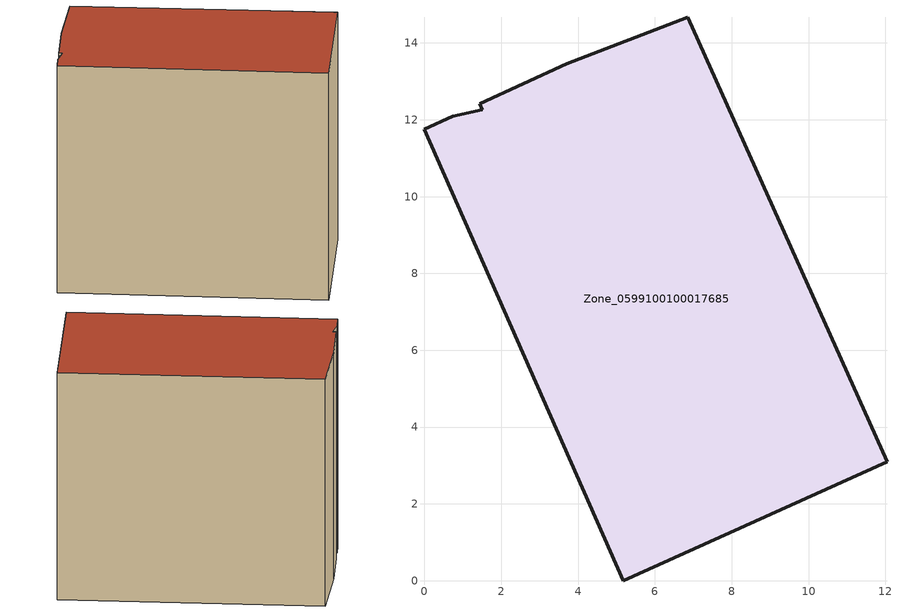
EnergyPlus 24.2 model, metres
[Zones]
Zone_0599100100017685
 floor ground (C_G): 1.44,12.42 3.7,13.46 6.86,14.67 12.04,3.1 5.17,0 0,11.76 0.73,12.09 1.51,12.26 z0
 wall outside (C_F): 5.17,0 12.04,3.1 6.86,14.67 3.7,13.46 1.44,12.42 1.51,12.26 0.73,12.09 0,11.76 5.17,0 z0:11.58
 roof outside (C_R): 3.7,13.46 1.44,12.42 1.51,12.26 0.73,12.09 0,11.76 5.17,0 12.04,3.1 6.86,14.67 z11.58
[BUILDING]
Pand.0599100100017685: North Axis=0; Terrain=City; Loads Convergence Tolerance Value=0.04; Temperature Convergence Tolerance Value=0.4; Solar Distribution=FullExterior; Maximum Number of Warmup Days=25; Minimum Number of Warmup Days=1
[Site:Location]
Rotterdam.The.Hague.AP_ZH_NLD Design_Conditions: Latitude=51.96; Longitude=4.45; Time Zone=1; Elevation=-4.5
[SITE:GROUNDTEMPERATURE:BUILDINGSURFACE]
18, 18, 18, 18, 18, 18, 18, 18, 18, 18, 18, 18
[MATERIAL] Thermal Absorptance=0.9; Solar Absorptance=0.7; Visible Absorptance=0.7
Name | Roughness | Thickness | Conductivity | Density | Specific Heat
G.D.2015-2018 | MediumSmooth | 0.15 | 0.0428571 | 540 | 1210
F.D.2015-2018 | Rough | 0.3 | 0.0666667 | 1920 | 840
R.D.2015-2018 | MediumRough | 0.2 | 0.0333333 | 1500 | 1000
[CONSTRUCTION]
C_G: G.D.2015-2018
C_F: F.D.2015-2018
C_R: R.D.2015-2018
[ZONE]
Zone_0599100100017685: Type=1; Multiplier=1; Ceiling Height=Autocalculate; Volume=Autocalculate; Floor Area=autocalculate; Part of Total Floor Area=Yes
[ZONEINFILTRATION:DESIGNFLOWRATE]
Infil_Zone_0599100100017685: Zone or ZoneList or Space or SpaceList=Zone_0599100100017685; Schedule=AlwaysOn; Design Flow Rate Calculation Method=Flow/Area; Flow Rate per Floor Area=0.0021; Constant Term Coefficient=1; Temperature Term Coefficient=0; Velocity Term Coefficient=0; Velocity Squared Term Coefficient=0
[HVACTEMPLATE:ZONE:IDEALLOADSAIRSYSTEM]
Zone_0599100100017685: Maximum Heating Supply Air Temperature=50; Minimum Cooling Supply Air Temperature=13; Maximum Heating Supply Air Humidity Ratio=0.0156; Minimum Cooling Supply Air Humidity Ratio=0.0077; Heating Limit=NoLimit; Cooling Limit=NoLimit; Dehumidification Control Type=ConstantSensibleHeatRatio; Cooling Sensible Heat Ratio=0.7; Dehumidification Setpoint=60; Humidification Control Type=None; Humidification Setpoint=30; Outdoor Air Method=None; Outdoor Air Flow Rate per Person=0.00944; Outdoor Air Flow Rate per Zone Floor Area=0; Outdoor Air Flow Rate per Zone=0; Demand Controlled Ventilation Type=None; Outdoor Air Economizer Type=NoEconomizer; Heat Recovery Type=None; Sensible Heat Recovery Effectiveness=0.7; Latent Heat Recovery Effectiveness=0.65
[ZONECONTROL:THERMOSTAT]
ThermostatControl_Zone_0599100100017685: Zone or ZoneList=Zone_0599100100017685; Control Type Schedule=DualSetpointControlType; Control 1=Thermostat_Zone_0599100100017685; Temperature Difference Between Cutout And Setpoint=0
[THERMOSTATSETPOINT:DUALSETPOINT]
Thermostat_Zone_0599100100017685: Heating Setpoint Temperature Schedule=HeatingSetpoint_Zone_0599100100017685; Cooling Setpoint Temperature Schedule=CoolingSetpoint_Zone_0599100100017685
[SCHEDULE:COMPACT]
HeatingSetpoint_Zone_0599100100017685: Through: 12/31, For: AllDays, Until: 24:00, 21
CoolingSetpoint_Zone_0599100100017685: Through: 12/31, For: AllDays, Until: 24:00, 24
DualSetpointControlType: Through: 12/31, For: AllDays, Until: 24:00, 4
AlwaysOn: Through: 12/31, For: AllDays, Until: 24:00, 1
